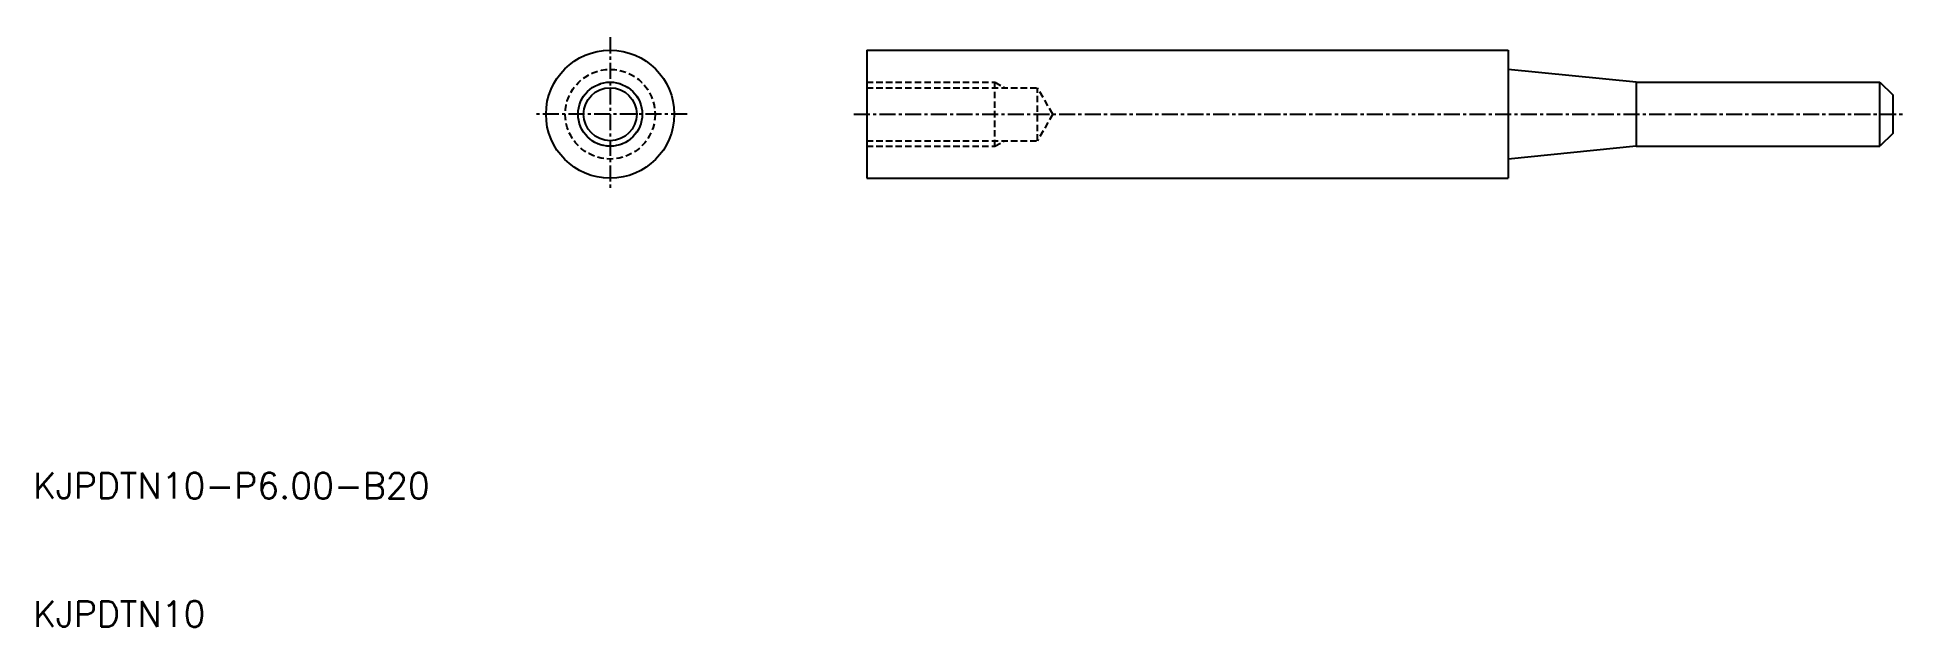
# Model space of a CAD drawing. Extents: x 10 to 156, y 10 to 56.
import ezdxf

# ---------------------------------------------------------------- set-up
doc = ezdxf.new("R2010")
doc.units = 0
doc.linetypes.add('CENTER', pattern=[2, 1.25, -0.25, 0.25, -0.25])
doc.linetypes.add('DASHED', pattern=[0.75, 0.5, -0.25])
doc.layers.get('0').update_dxf_attribs({"linetype": 'CONTINUOUS'})
doc.layers.add('CENTER', color=1, linetype='CENTER')
doc.styles.get("Standard").update_dxf_attribs({"font": 'txt.shx'})

msp = doc.modelspace()

# ---------------------------------------------------------------- linework, layer by layer
at = {"color": 7, "linetype": 'CONTINUOUS'}
for p, q in [((75, 55), (125, 55)), ((75, 55), (75, 45)), ((125, 55), (125, 45)), ((135, 52.5), (125, 53.5)), ((135, 52.5), (154, 52.5)), ((135, 52.5), (135, 47.5)), ((154, 52.5), (155, 51.5)), ((154, 47.5), (154, 52.5)), ((155, 51.5), (155, 48.5)), ((155, 48.5), (154, 47.5)), ((135, 47.5), (125, 46.5)), ((135, 47.5), (154, 47.5)), ((75, 45), (125, 45))]:
    msp.add_line(p, q, dxfattribs=at)
at = {"color": 3, "linetype": 'DASHED'}
for p, q in [((75, 52.5), (85, 52.5)), ((85, 47.5), (85, 52.5)), ((85, 52.5), (85.75, 52.07)), ((75, 52.07), (88.31, 52.07)), ((89.5, 50), (88.31, 52.07)), ((88.31, 47.93), (88.31, 52.07)), ((89.5, 50), (88.31, 47.93)), ((75, 47.93), (88.31, 47.93)), ((75, 47.5), (85, 47.5)), ((85, 47.5), (85.75, 47.93))]:
    msp.add_line(p, q, dxfattribs=at)
at = {"color": 7, "linetype": 'CONTINUOUS'}
for radius in [5, 2.07]:
    msp.add_circle((55, 50), radius, dxfattribs=at)
at = {"color": 3, "linetype": 'DASHED'}
for radius in [3.5, 2.5]:
    msp.add_circle((55, 50), radius, dxfattribs=at)
at = {"color": 3, "linetype": 'CONTINUOUS'}
msp.add_circle((55, 50), 2.5, dxfattribs=at)
at = {"layer": 'CENTER', "color": 1, "linetype": 'CENTER'}
for p, q in [((55, 56), (55, 44)), ((61, 50), (49, 50)), ((74, 50), (156, 50))]:
    msp.add_line(p, q, dxfattribs=at)

# ---------------------------------------------------------------- texts
at = {"color": 7, "linetype": 'CONTINUOUS'}
for s, p in [('KJPDTN10-P6.00-B20', (10, 20)), ('KJPDTN10', (10, 10))]:
    msp.add_text(s, height=2, dxfattribs=at).set_placement(p)

doc.saveas('drawing.dxf')
